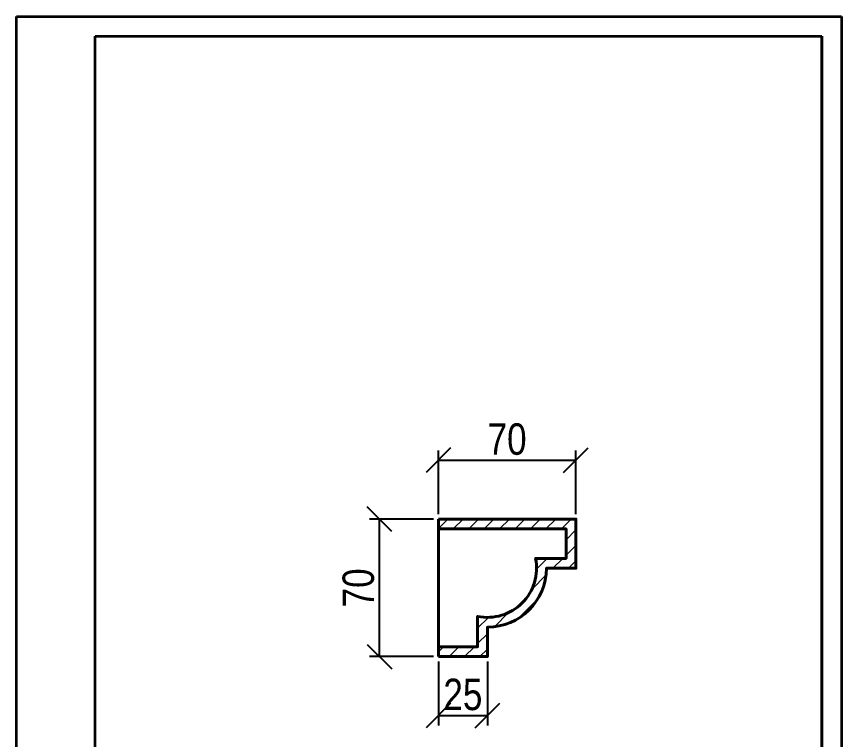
# Model space of a CAD drawing. Header units: millimetres. Extents: x 0 to 420, y 0 to 594.
# Drawn here: x 0 to 420, y 225.9 to 594 of the extents above; entities that cross this region are included whole.
import ezdxf

# ---------------------------------------------------------------- set-up
doc = ezdxf.new("R2010")
doc.units = ezdxf.units.MM
doc.layers.get('0').update_dxf_attribs({"lineweight": 35})
doc.layers.add('Архио', color=252, linetype='Continuous', lineweight=40)
doc.layers.add('Размеры', color=5, linetype='Continuous', lineweight=9)
doc.styles.add('Размер', font='ARIAL.TTF', dxfattribs={"width": 0.8})
doc.dimstyles.new('M 1-1_h36_(M 1-2)', dxfattribs={"dimscale": 0.5, "dimtxt": 32, "dimasz": 25, "dimexe": 10, "dimexo": 5, "dimgap": 5, "dimtad": 1, "dimdec": 0, "dimtxsty": 'Размер', "dimblk": 'OBLIQUE', "dimcen": 2.5, "dimadec": 0, "dimazin": 0, "dimtfac": 1, "dimtdec": 0, "dimtmove": 0, "dimatfit": 3, "dimfxl": 0, "dimarcsym": 0})

# ---------------------------------------------------------------- blocks, each defined once
blk = doc.blocks.new('A$C49AA496E')
for p, q in [((-5.684341886080801e-14, -2.788019628496841e-07), (-5.684341886080801e-14, 296.999999721198)), ((-5.684341886080801e-14, 296.999999721198), (210, 296.999999721198)), ((210, 296.999999721198), (210, -2.788019628496841e-07)), ((20, 4.999999721198037), (20, 291.999999721198)), ((20, 291.999999721198), (205, 291.9999997211971)), ((205, 291.999999721198), (205, 4.999999721198037))]:
    blk.add_line(p, q)
blk = doc.blocks.new('_Oblique')
at = {"color": 0, "linetype": 'ByBlock', "lineweight": -2}
blk.add_line((-0.5, -0.5), (0.5, 0.5), dxfattribs=at)
blk = doc.blocks.new('*D11')
at = {"layer": 'Defpoints', "color": 0}
for p in [(214.7548082834779, 268.053138396212), (239.7548082834779, 268.053138396212), (239.7548082834779, 238.053138396212)]:
    blk.add_point(p, dxfattribs=at)
at = {"layer": 'Размеры', "color": 0, "lineweight": -2}
for p, q in [((214.7548082834779, 265.553138396212), (214.7548082834779, 233.053138396212)), ((239.7548082834779, 265.553138396212), (239.7548082834779, 233.053138396212)), ((214.7548082834779, 238.053138396212), (239.7548082834779, 238.053138396212))]:
    blk.add_line(p, q, dxfattribs=at)
at = {"layer": 'Размеры', "color": 0, "lineweight": -2, "xscale": 12.5, "yscale": 12.5, "zscale": 12.5, "rotation": 180}
blk.add_blockref('_Oblique', (214.7548082834779, 238.053138396212), dxfattribs=at)
at = {"layer": 'Размеры', "color": 0, "lineweight": -2, "xscale": 12.5, "yscale": 12.5, "zscale": 12.5}
blk.add_blockref('_Oblique', (239.7548082834779, 238.053138396212), dxfattribs=at)
at = {"layer": 'Размеры', "color": 0, "insert": (227.2548082834779, 248.7223061997591), "char_height": 16, "attachment_point": 5, "style": 'Размер'}
blk.add_mtext('25', dxfattribs=at)
blk = doc.blocks.new('*D12')
at = {"layer": 'Defpoints', "color": 0}
for p in [(184.7548082834779, 338.053138396212), (214.7548082834779, 338.053138396212), (214.7548082834779, 268.053138396212)]:
    blk.add_point(p, dxfattribs=at)
at = {"layer": 'Размеры', "color": 0, "lineweight": -2}
for p, q in [((212.2548082834779, 338.053138396212), (179.7548082834779, 338.053138396212)), ((184.7548082834779, 268.053138396212), (184.7548082834779, 338.053138396212)), ((212.2548082834779, 268.053138396212), (179.7548082834779, 268.053138396212))]:
    blk.add_line(p, q, dxfattribs=at)
at = {"layer": 'Размеры', "color": 0, "lineweight": -2, "xscale": 12.5, "yscale": 12.5, "zscale": 12.5}
for p, rotation in [((184.7548082834779, 338.053138396212), 90), ((184.7548082834779, 268.053138396212), 270)]:
    blk.add_blockref('_Oblique', p, dxfattribs=dict(at, rotation=rotation))
at = {"layer": 'Размеры', "color": 0, "insert": (174.0856404799308, 303.0531383962121), "char_height": 16, "attachment_point": 5, "rotation": 90, "style": 'Размер'}
blk.add_mtext('70', dxfattribs=at)
blk = doc.blocks.new('*D13')
at = {"layer": 'Defpoints', "color": 0}
for p in [(284.7548082834779, 368.053138396212), (214.7548082834779, 338.053138396212), (284.7548082834779, 338.053138396212)]:
    blk.add_point(p, dxfattribs=at)
at = {"layer": 'Размеры', "color": 0, "lineweight": -2}
for p, q in [((214.7548082834779, 340.553138396212), (214.7548082834779, 373.053138396212)), ((284.7548082834779, 340.553138396212), (284.7548082834779, 373.053138396212)), ((214.7548082834779, 368.053138396212), (284.7548082834779, 368.053138396212))]:
    blk.add_line(p, q, dxfattribs=at)
at = {"layer": 'Размеры', "color": 0, "lineweight": -2, "xscale": 12.5, "yscale": 12.5, "zscale": 12.5, "rotation": 180}
blk.add_blockref('_Oblique', (214.7548082834779, 368.053138396212), dxfattribs=at)
at = {"layer": 'Размеры', "color": 0, "lineweight": -2, "xscale": 12.5, "yscale": 12.5, "zscale": 12.5}
blk.add_blockref('_Oblique', (284.7548082834779, 368.053138396212), dxfattribs=at)
at = {"layer": 'Размеры', "color": 0, "insert": (249.7548082834779, 378.7223061997591), "char_height": 16, "attachment_point": 5, "style": 'Размер'}
blk.add_mtext('70', dxfattribs=at)

msp = doc.modelspace()

# ---------------------------------------------------------------- hatches: boundary and pattern name
at = {"layer": 'Размеры'}
h = msp.add_hatch(dxfattribs=at)
h.set_pattern_fill('ANSI31', color=256, scale=1.75, style=0)
h.set_pattern_definition([(45, (-5999.906099430419, 3469.328566003588), (-3.928862052967754, 3.928862052967755), [])])
h.paths.add_polyline_path([(279.7548082834779, 318.053138396212), (264.2497057113102, 318.053138396212, -0.5377351004627894), (234.7548082834779, 288.5582409683802), (234.7548082834779, 273.053138396212), (214.7548082834779, 273.053138396212), (214.7548082834779, 268.053138396212), (239.7548082834779, 268.053138396212), (239.7548082834779, 283.053138396212, 0.4142135623730773), (269.7548082834779, 313.053138396212), (284.7548082834779, 313.053138396212), (284.7548082834779, 338.053138396212), (214.7548082834779, 338.053138396212), (214.7548082834779, 333.053138396212), (279.7548082834779, 333.053138396212)])

# ---------------------------------------------------------------- linework, layer by layer
for points in [[(409.9999999999997, 40), (409.9999999999997, 584)], [(409.9999999999997, 40), (409.9999999999997, 583.9999999999982)]]:
    msp.add_lwpolyline(points)
at = {"layer": 'Архио', "extrusion": (6.123031769111886e-17, 0, -1)}
msp.add_line((214.7548082834779, 268.053138396212), (214.7548082834779, 338.053138396212), dxfattribs=at)
at = {"layer": 'Архио'}
for points in [[(214.7548082834779, 338.053138396212), (284.7548082834779, 338.053138396212), (284.7548082834779, 313.053138396212), (269.7548082834779, 313.053138396212, -0.4142135623730773), (239.7548082834779, 283.053138396212), (239.7548082834779, 268.053138396212), (214.7548082834779, 268.053138396212)], [(214.7548082834779, 333.053138396212), (279.7548082834779, 333.053138396212), (279.7548082834779, 318.053138396212), (264.2497057113102, 318.053138396212, -0.5377351004627894), (234.7548082834779, 288.5582409683802), (234.7548082834779, 273.053138396212), (214.7548082834779, 273.053138396212)]]:
    msp.add_lwpolyline(points, format="xyb", dxfattribs=at)

# ---------------------------------------------------------------- block references
at = {"xscale": 2, "yscale": 2, "zscale": 2}
msp.add_blockref('A$C49AA496E', (-3.410605131648481e-13, 5.576039256993681e-07), dxfattribs=at)

# ---------------------------------------------------------------- dimensions: what is measured, and where the dimension line sits
at = {"layer": 'Размеры'}
for base, p1, p2, picture, middle in [((284.7548082834779, 368.053138396212), (214.7548082834779, 338.053138396212), (284.7548082834779, 338.053138396212), '*D13', (249.7548082834779, 378.7223061997591)), ((239.7548082834779, 238.053138396212), (214.7548082834779, 268.053138396212), (239.7548082834779, 268.053138396212), '*D11', (227.2548082834779, 248.7223061997591))]:
    dim = msp.add_linear_dim(base=base, p1=p1, p2=p2, dimstyle='M 1-1_h36_(M 1-2)', dxfattribs=at)
    dim.commit()
    dim.dimension.update_dxf_attribs({"geometry": picture, "text_midpoint": middle})
dim = msp.add_linear_dim(base=(184.7548082834779, 338.053138396212), p1=(214.7548082834779, 268.053138396212), p2=(214.7548082834779, 338.053138396212), angle=90, dimstyle='M 1-1_h36_(M 1-2)', dxfattribs=at)
dim.commit()
dim.dimension.update_dxf_attribs({"geometry": '*D12', "text_midpoint": (174.0856404799308, 303.0531383962121)})

doc.saveas('drawing.dxf')
